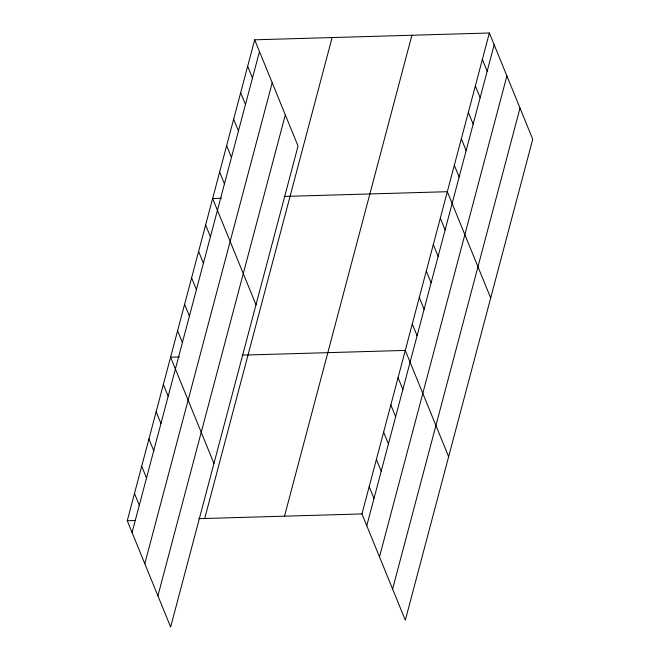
<?xml version="1.0" encoding="UTF-8"?>
<svg xmlns="http://www.w3.org/2000/svg" width="660" height="660" viewBox="0 0 660 660"><rect width="100%" height="100%" fill="white"/><g stroke="black" fill="none" stroke-linecap="round" stroke-linejoin="round"><path stroke-width="0.99" d="M254.677 39.806L298.039 146.066L170.635 627L127.264 520.74L254.677 39.806L489.365 33L532.736 139.26L405.322 620.194L361.96 513.934L489.365 33M132.074 532.521L259.479 51.587M144.796 563.698L272.209 82.764M157.913 595.823L285.318 114.889M204.715 518.488L332.12 37.562M284.51 516.178L411.914 35.244M366.77 525.715L494.175 44.781M379.492 556.891L506.896 75.958M392.601 589.017L520.006 108.083M221.57 198.256L212.627 198.511L255.998 304.78M284.122 196.441L447.323 191.705L490.685 297.974M179.52 356.961L170.585 357.217L213.955 463.485M242.08 355.146L405.281 350.411L448.643 456.679M127.264 520.74L135.209 520.509M198.759 518.661L361.96 513.934M482.361 59.45L487.171 71.23M475.348 85.899L480.158 97.68M468.344 112.357L473.154 124.138M461.34 138.806L466.141 150.587M454.327 165.256L459.137 177.037M440.319 218.155L445.12 229.936M433.306 244.612L438.116 256.393M426.302 271.062L431.104 282.843M419.29 297.512L424.099 309.292M412.286 323.961L417.095 335.742M398.054 377.668L402.864 389.45M390.835 404.918L395.645 416.699M247.665 66.256L252.475 78.037M383.617 432.176L388.426 443.957M240.661 92.705L245.471 104.486M376.398 459.426L381.208 471.207M233.657 119.163L238.458 130.944M369.179 486.676L373.989 498.457M226.644 145.612L231.454 157.393M219.64 172.062L224.45 183.843M205.623 224.961L210.433 236.742M198.619 251.419L203.42 263.2M191.606 277.868L196.416 289.649M184.602 304.318L189.412 316.099M177.598 330.767L182.399 342.548M163.367 384.475L168.176 396.256M156.148 411.724L160.957 423.505M148.929 438.974L153.739 450.755M141.71 466.232L146.512 478.013M134.492 493.482L139.293 505.263"/></g></svg>
